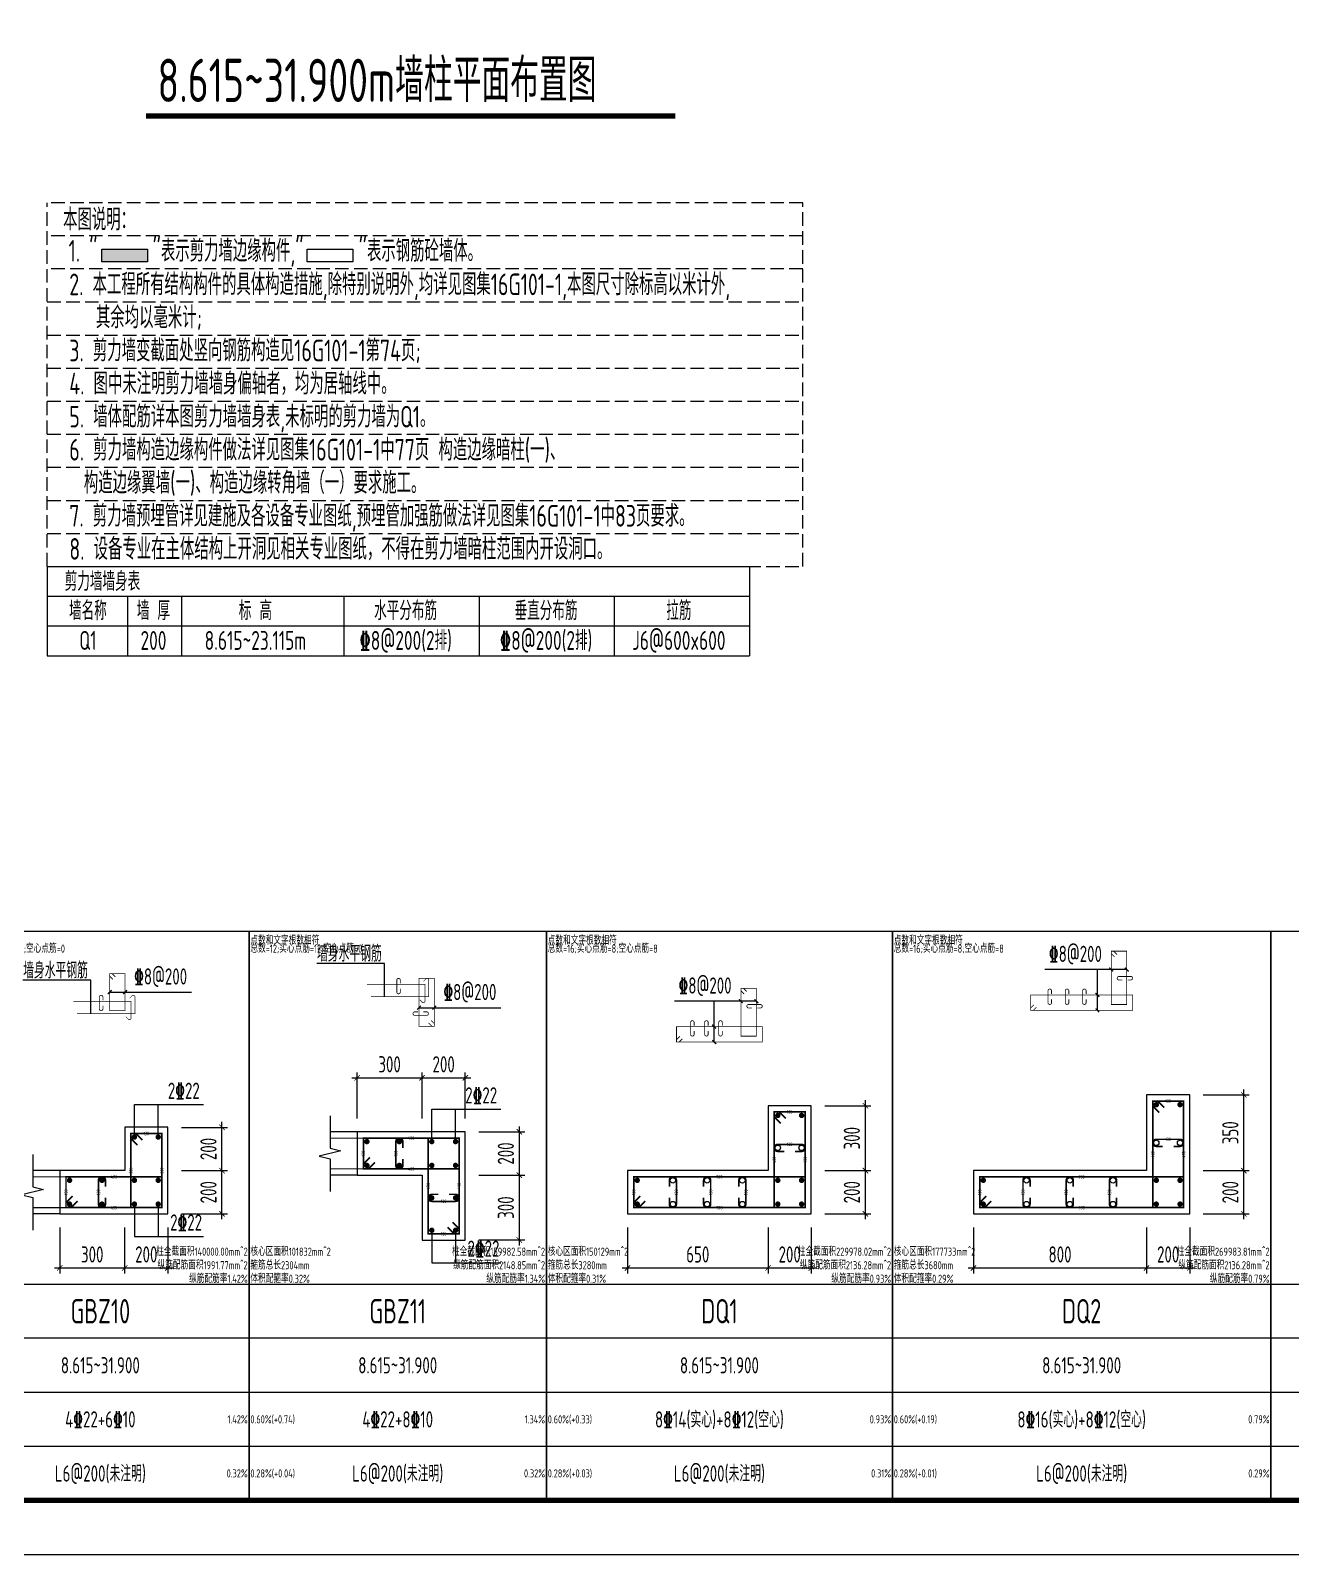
# Model space of a CAD drawing. Extents: x -461650 to 361314, y 245336 to 769729.
# Drawn here: x -106454 to -83112, y 469559 to 497744 of the extents above; entities that cross this region are included whole.
import ezdxf
from ezdxf.enums import TextEntityAlignment as Align

# ---------------------------------------------------------------- set-up
doc = ezdxf.new("R2010")
doc.units = 0
doc.header["$LTSCALE"] = 1000
doc.linetypes.add('DASH', pattern=[0.35, 0.25, -0.1])
doc.layers.get('0').update_dxf_attribs({"linetype": 'CONTINUOUS'})
doc.layers.get('DEFPOINTS').update_dxf_attribs({"linetype": 'CONTINUOUS'})
for name, color, linetype in [('-TK', 7, 'CONTINUOUS'), ('COLU_DE_DIM', 3, 'CONTINUOUS'), ('COLU_DE_TH', 7, 'CONTINUOUS'), ('HATCH', 8, 'CONTINUOUS'), ('LABEL', 1, 'CONTINUOUS'), ('LINK', 6, 'CONTINUOUS'), ('LINK-INDEX', 6, 'CONTINUOUS'), ('link-墙筋', 6, 'CONTINUOUS'), ('PUB_TEXT', 2, 'CONTINUOUS'), ('REIN', 6, 'CONTINUOUS'), ('S-文字', 7, 'CONTINUOUS'), ('S-表格线', 54, 'CONTINUOUS'), ('TAB', 7, 'CONTINUOUS'), ('TAB_TEXT', 7, 'CONTINUOUS'), ('TEXT25', 2, 'CONTINUOUS'), ('THIN', 7, 'CONTINUOUS'), ('z-计算配筋', 7, 'CONTINUOUS')]:
    doc.layers.add(name, color=color, linetype=linetype)
doc.layers.add('箍筋长度', color=3, linetype='CONTINUOUS', plot=False)
doc.layers.add('配箍校核', color=34, linetype='CONTINUOUS', plot=False)
doc.styles.add('BW_Rein', font='Tssdeng.shx', dxfattribs={"width": 0.7, "bigfont": 'hztxt.shx'})
doc.styles.add('TSSD_DIMENSION', font='Tssdeng.shx', dxfattribs={"width": 0.7, "bigfont": 'tssdchn.shx'})
doc.styles.add('TSSD_REIN', font='tssdeng.shx', dxfattribs={"width": 0.7, "height": 300, "bigfont": 'tssdchn.shx'})
doc.dimstyles.new('TSSD_25_100', dxfattribs={"dimtxt": 300, "dimasz": 100, "dimexe": 100, "dimexo": 250, "dimgap": 100, "dimtad": 1, "dimdec": 0, "dimlfac": 0.25, "dimzin": 0, "dimdsep": 46, "dimtxsty": 'TSSD_DIMENSION', "dimblk": 'ARCHTICK', "dimcen": 0, "dimdle": 100, "dimclrt": 7, "dimadec": 0, "dimazin": 0, "dimtfac": 1, "dimtdec": 0, "dimtix": 1, "dimtmove": 2, "dimatfit": 3, "dimldrblk": 'ARCHTICK', "dimfxl": 0, "dimtolj": 1, "dimtzin": 0, "dimarcsym": 0})

# ---------------------------------------------------------------- blocks, each defined once
blk = doc.blocks.new('_ArchTick')
at = {"color": 0, "linetype": 'ByBlock', "const_width": 0.15}
blk.add_lwpolyline([(-0.5, -0.5), (0.5, 0.5)], dxfattribs=at)
blk = doc.blocks.new('*D2845')
at = {"layer": 'COLU_DE_DIM', "color": 0, "lineweight": -2}
for p, q in [((-95412, 475609), (-95412, 474759)), ((-92812, 475609), (-92812, 474759)), ((-95512, 474859), (-92712, 474859))]:
    blk.add_line(p, q, dxfattribs=at)
at = {"layer": 'DEFPOINTS', "color": 0}
for p in [(-95412, 475859), (-92812, 475859), (-92812, 474859)]:
    blk.add_point(p, dxfattribs=at)
at = {"layer": 'COLU_DE_DIM', "color": 0, "lineweight": -2, "xscale": 100, "yscale": 100, "zscale": 100, "rotation": 180}
blk.add_blockref('_ArchTick', (-95412, 474859), dxfattribs=at)
at = {"layer": 'COLU_DE_DIM', "color": 0, "lineweight": -2, "xscale": 100, "yscale": 100, "zscale": 100}
blk.add_blockref('_ArchTick', (-92812, 474859), dxfattribs=at)
at = {"layer": 'COLU_DE_DIM', "color": 7, "insert": (-94112, 475109), "char_height": 300, "attachment_point": 5, "style": 'TSSD_DIMENSION'}
blk.add_mtext('\\A1;650', dxfattribs=at)
blk = doc.blocks.new('*D2846')
at = {"layer": 'COLU_DE_DIM', "color": 0, "lineweight": -2}
for p, q in [((-92812, 475609), (-92812, 474759)), ((-92012, 475609), (-92012, 474759)), ((-92912, 474859), (-91912, 474859))]:
    blk.add_line(p, q, dxfattribs=at)
at = {"layer": 'DEFPOINTS', "color": 0}
for p in [(-92812, 475859), (-92012, 475859), (-92012, 474859)]:
    blk.add_point(p, dxfattribs=at)
at = {"layer": 'COLU_DE_DIM', "color": 0, "lineweight": -2, "xscale": 100, "yscale": 100, "zscale": 100, "rotation": 180}
blk.add_blockref('_ArchTick', (-92812, 474859), dxfattribs=at)
at = {"layer": 'COLU_DE_DIM', "color": 0, "lineweight": -2, "xscale": 100, "yscale": 100, "zscale": 100}
blk.add_blockref('_ArchTick', (-92012, 474859), dxfattribs=at)
at = {"layer": 'COLU_DE_DIM', "color": 7, "insert": (-92412, 475109), "char_height": 300, "attachment_point": 5, "style": 'TSSD_DIMENSION'}
blk.add_mtext('\\A1;200', dxfattribs=at)
blk = doc.blocks.new('*D2847')
at = {"layer": 'COLU_DE_DIM', "color": 0, "lineweight": -2}
for p, q in [((-91762, 476659), (-90912, 476659)), ((-91012, 475759), (-91012, 476759)), ((-91762, 475859), (-90912, 475859))]:
    blk.add_line(p, q, dxfattribs=at)
at = {"layer": 'DEFPOINTS', "color": 0}
for p in [(-92012, 476659), (-91012, 476659), (-92012, 475859)]:
    blk.add_point(p, dxfattribs=at)
at = {"layer": 'COLU_DE_DIM', "color": 0, "lineweight": -2, "xscale": 100, "yscale": 100, "zscale": 100}
for p, rotation in [((-91012, 476659), 90), ((-91012, 475859), 270)]:
    blk.add_blockref('_ArchTick', p, dxfattribs=dict(at, rotation=rotation))
at = {"layer": 'COLU_DE_DIM', "color": 7, "insert": (-91262, 476259), "char_height": 300, "attachment_point": 5, "rotation": 90, "style": 'TSSD_DIMENSION'}
blk.add_mtext('\\A1;200', dxfattribs=at)
blk = doc.blocks.new('*D2848')
at = {"layer": 'COLU_DE_DIM', "color": 0, "lineweight": -2}
for p, q in [((-91762, 477859), (-90912, 477859)), ((-91012, 476559), (-91012, 477959)), ((-91762, 476659), (-90912, 476659))]:
    blk.add_line(p, q, dxfattribs=at)
at = {"layer": 'DEFPOINTS', "color": 0}
for p in [(-92012, 477859), (-91012, 477859), (-92012, 476659)]:
    blk.add_point(p, dxfattribs=at)
at = {"layer": 'COLU_DE_DIM', "color": 0, "lineweight": -2, "xscale": 100, "yscale": 100, "zscale": 100}
for p, rotation in [((-91012, 477859), 90), ((-91012, 476659), 270)]:
    blk.add_blockref('_ArchTick', p, dxfattribs=dict(at, rotation=rotation))
at = {"layer": 'COLU_DE_DIM', "color": 7, "insert": (-91262, 477259), "char_height": 300, "attachment_point": 5, "rotation": 90, "style": 'TSSD_DIMENSION'}
blk.add_mtext('\\A1;300', dxfattribs=at)
blk = doc.blocks.new('*D2849')
at = {"layer": 'COLU_DE_DIM', "color": 0, "lineweight": -2}
for p, q in [((-89012, 475609), (-89012, 474759)), ((-85812, 475609), (-85812, 474759)), ((-89112, 474859), (-85712, 474859))]:
    blk.add_line(p, q, dxfattribs=at)
at = {"layer": 'DEFPOINTS', "color": 0}
for p in [(-89012, 475859), (-85812, 475859), (-85812, 474859)]:
    blk.add_point(p, dxfattribs=at)
at = {"layer": 'COLU_DE_DIM', "color": 0, "lineweight": -2, "xscale": 100, "yscale": 100, "zscale": 100, "rotation": 180}
blk.add_blockref('_ArchTick', (-89012, 474859), dxfattribs=at)
at = {"layer": 'COLU_DE_DIM', "color": 0, "lineweight": -2, "xscale": 100, "yscale": 100, "zscale": 100}
blk.add_blockref('_ArchTick', (-85812, 474859), dxfattribs=at)
at = {"layer": 'COLU_DE_DIM', "color": 7, "insert": (-87412, 475109), "char_height": 300, "attachment_point": 5, "style": 'TSSD_DIMENSION'}
blk.add_mtext('\\A1;800', dxfattribs=at)
blk = doc.blocks.new('*D2850')
at = {"layer": 'COLU_DE_DIM', "color": 0, "lineweight": -2}
for p, q in [((-85812, 475609), (-85812, 474759)), ((-85012, 475609), (-85012, 474759)), ((-85912, 474859), (-84912, 474859))]:
    blk.add_line(p, q, dxfattribs=at)
at = {"layer": 'DEFPOINTS', "color": 0}
for p in [(-85812, 475859), (-85012, 475859), (-85012, 474859)]:
    blk.add_point(p, dxfattribs=at)
at = {"layer": 'COLU_DE_DIM', "color": 0, "lineweight": -2, "xscale": 100, "yscale": 100, "zscale": 100, "rotation": 180}
blk.add_blockref('_ArchTick', (-85812, 474859), dxfattribs=at)
at = {"layer": 'COLU_DE_DIM', "color": 0, "lineweight": -2, "xscale": 100, "yscale": 100, "zscale": 100}
blk.add_blockref('_ArchTick', (-85012, 474859), dxfattribs=at)
at = {"layer": 'COLU_DE_DIM', "color": 7, "insert": (-85412, 475109), "char_height": 300, "attachment_point": 5, "style": 'TSSD_DIMENSION'}
blk.add_mtext('\\A1;200', dxfattribs=at)
blk = doc.blocks.new('*D2851')
at = {"layer": 'COLU_DE_DIM', "color": 0, "lineweight": -2}
for p, q in [((-84762, 476659), (-83912, 476659)), ((-84012, 475759), (-84012, 476759)), ((-84762, 475859), (-83912, 475859))]:
    blk.add_line(p, q, dxfattribs=at)
at = {"layer": 'DEFPOINTS', "color": 0}
for p in [(-85012, 476659), (-84012, 476659), (-85012, 475859)]:
    blk.add_point(p, dxfattribs=at)
at = {"layer": 'COLU_DE_DIM', "color": 0, "lineweight": -2, "xscale": 100, "yscale": 100, "zscale": 100}
for p, rotation in [((-84012, 476659), 90), ((-84012, 475859), 270)]:
    blk.add_blockref('_ArchTick', p, dxfattribs=dict(at, rotation=rotation))
at = {"layer": 'COLU_DE_DIM', "color": 7, "insert": (-84262, 476259), "char_height": 300, "attachment_point": 5, "rotation": 90, "style": 'TSSD_DIMENSION'}
blk.add_mtext('\\A1;200', dxfattribs=at)
blk = doc.blocks.new('*D2852')
at = {"layer": 'COLU_DE_DIM', "color": 0, "lineweight": -2}
for p, q in [((-84762, 478059), (-83912, 478059)), ((-84012, 476559), (-84012, 478159)), ((-84762, 476659), (-83912, 476659))]:
    blk.add_line(p, q, dxfattribs=at)
at = {"layer": 'DEFPOINTS', "color": 0}
for p in [(-85012, 478059), (-84012, 478059), (-85012, 476659)]:
    blk.add_point(p, dxfattribs=at)
at = {"layer": 'COLU_DE_DIM', "color": 0, "lineweight": -2, "xscale": 100, "yscale": 100, "zscale": 100}
for p, rotation in [((-84012, 478059), 90), ((-84012, 476659), 270)]:
    blk.add_blockref('_ArchTick', p, dxfattribs=dict(at, rotation=rotation))
at = {"layer": 'COLU_DE_DIM', "color": 7, "insert": (-84262, 477359), "char_height": 300, "attachment_point": 5, "rotation": 90, "style": 'TSSD_DIMENSION'}
blk.add_mtext('\\A1;350', dxfattribs=at)
blk = doc.blocks.new('*D2853')
at = {"layer": 'COLU_DE_DIM', "color": 0, "lineweight": -2}
for p, q in [((-100512, 478375), (-99112, 478375)), ((-100412, 477625), (-100412, 478475)), ((-99212, 477625), (-99212, 478475))]:
    blk.add_line(p, q, dxfattribs=at)
at = {"layer": 'DEFPOINTS', "color": 0}
for p in [(-99212, 478375), (-100412, 477375), (-99212, 477375)]:
    blk.add_point(p, dxfattribs=at)
at = {"layer": 'COLU_DE_DIM', "color": 0, "lineweight": -2, "xscale": 100, "yscale": 100, "zscale": 100, "rotation": 180}
blk.add_blockref('_ArchTick', (-100412, 478375), dxfattribs=at)
at = {"layer": 'COLU_DE_DIM', "color": 0, "lineweight": -2, "xscale": 100, "yscale": 100, "zscale": 100}
blk.add_blockref('_ArchTick', (-99212, 478375), dxfattribs=at)
at = {"layer": 'COLU_DE_DIM', "color": 7, "insert": (-99812, 478625), "char_height": 300, "attachment_point": 5, "style": 'TSSD_DIMENSION'}
blk.add_mtext('\\A1;300', dxfattribs=at)
blk = doc.blocks.new('*D2854')
at = {"layer": 'COLU_DE_DIM', "color": 0, "lineweight": -2}
for p, q in [((-99312, 478375), (-98312, 478375)), ((-99212, 477625), (-99212, 478475)), ((-98412, 477625), (-98412, 478475))]:
    blk.add_line(p, q, dxfattribs=at)
at = {"layer": 'DEFPOINTS', "color": 0}
for p in [(-98412, 478375), (-99212, 477375), (-98412, 477375)]:
    blk.add_point(p, dxfattribs=at)
at = {"layer": 'COLU_DE_DIM', "color": 0, "lineweight": -2, "xscale": 100, "yscale": 100, "zscale": 100, "rotation": 180}
blk.add_blockref('_ArchTick', (-99212, 478375), dxfattribs=at)
at = {"layer": 'COLU_DE_DIM', "color": 0, "lineweight": -2, "xscale": 100, "yscale": 100, "zscale": 100}
blk.add_blockref('_ArchTick', (-98412, 478375), dxfattribs=at)
at = {"layer": 'COLU_DE_DIM', "color": 7, "insert": (-98812, 478625), "char_height": 300, "attachment_point": 5, "style": 'TSSD_DIMENSION'}
blk.add_mtext('\\A1;200', dxfattribs=at)
blk = doc.blocks.new('*D2855')
at = {"layer": 'COLU_DE_DIM', "color": 0, "lineweight": -2}
for p, q in [((-97412, 475276), (-97412, 476675)), ((-98162, 476575), (-97312, 476575)), ((-98162, 475376), (-97312, 475376))]:
    blk.add_line(p, q, dxfattribs=at)
at = {"layer": 'DEFPOINTS', "color": 0}
for p in [(-98412, 476575), (-97412, 476575), (-98412, 475376)]:
    blk.add_point(p, dxfattribs=at)
at = {"layer": 'COLU_DE_DIM', "color": 0, "lineweight": -2, "xscale": 100, "yscale": 100, "zscale": 100}
for p, rotation in [((-97412, 476575), 90), ((-97412, 475376), 270)]:
    blk.add_blockref('_ArchTick', p, dxfattribs=dict(at, rotation=rotation))
at = {"layer": 'COLU_DE_DIM', "color": 7, "insert": (-97662, 475975), "char_height": 300, "attachment_point": 5, "rotation": 90, "style": 'TSSD_DIMENSION'}
blk.add_mtext('\\A1;300', dxfattribs=at)
blk = doc.blocks.new('*D2856')
at = {"layer": 'COLU_DE_DIM', "color": 0, "lineweight": -2}
for p, q in [((-97412, 476475), (-97412, 477475)), ((-98162, 477375), (-97312, 477375)), ((-98162, 476575), (-97312, 476575))]:
    blk.add_line(p, q, dxfattribs=at)
at = {"layer": 'DEFPOINTS', "color": 0}
for p in [(-98412, 477375), (-97412, 477375), (-98412, 476575)]:
    blk.add_point(p, dxfattribs=at)
at = {"layer": 'COLU_DE_DIM', "color": 0, "lineweight": -2, "xscale": 100, "yscale": 100, "zscale": 100}
for p, rotation in [((-97412, 477375), 90), ((-97412, 476575), 270)]:
    blk.add_blockref('_ArchTick', p, dxfattribs=dict(at, rotation=rotation))
at = {"layer": 'COLU_DE_DIM', "color": 7, "insert": (-97662, 476975), "char_height": 300, "attachment_point": 5, "rotation": 90, "style": 'TSSD_DIMENSION'}
blk.add_mtext('\\A1;200', dxfattribs=at)
blk = doc.blocks.new('*D2788')
at = {"layer": 'COLU_DE_DIM', "color": 0, "lineweight": -2}
for p, q in [((-105912, 475609), (-105912, 474759)), ((-104712, 475609), (-104712, 474759)), ((-106012, 474859), (-104612, 474859))]:
    blk.add_line(p, q, dxfattribs=at)
at = {"layer": 'DEFPOINTS', "color": 0}
for p in [(-105912, 475859), (-104712, 475859), (-104712, 474859)]:
    blk.add_point(p, dxfattribs=at)
at = {"layer": 'COLU_DE_DIM', "color": 0, "lineweight": -2, "xscale": 100, "yscale": 100, "zscale": 100, "rotation": 180}
blk.add_blockref('_ArchTick', (-105912, 474859), dxfattribs=at)
at = {"layer": 'COLU_DE_DIM', "color": 0, "lineweight": -2, "xscale": 100, "yscale": 100, "zscale": 100}
blk.add_blockref('_ArchTick', (-104712, 474859), dxfattribs=at)
at = {"layer": 'COLU_DE_DIM', "color": 7, "insert": (-105312, 475109), "char_height": 300, "attachment_point": 5, "style": 'TSSD_DIMENSION'}
blk.add_mtext('\\A1;300', dxfattribs=at)
blk = doc.blocks.new('*D2789')
at = {"layer": 'COLU_DE_DIM', "color": 0, "lineweight": -2}
for p, q in [((-104712, 475609), (-104712, 474759)), ((-103912, 475609), (-103912, 474759)), ((-104812, 474859), (-103812, 474859))]:
    blk.add_line(p, q, dxfattribs=at)
at = {"layer": 'DEFPOINTS', "color": 0}
for p in [(-104712, 475859), (-103912, 475859), (-103912, 474859)]:
    blk.add_point(p, dxfattribs=at)
at = {"layer": 'COLU_DE_DIM', "color": 0, "lineweight": -2, "xscale": 100, "yscale": 100, "zscale": 100, "rotation": 180}
blk.add_blockref('_ArchTick', (-104712, 474859), dxfattribs=at)
at = {"layer": 'COLU_DE_DIM', "color": 0, "lineweight": -2, "xscale": 100, "yscale": 100, "zscale": 100}
blk.add_blockref('_ArchTick', (-103912, 474859), dxfattribs=at)
at = {"layer": 'COLU_DE_DIM', "color": 7, "insert": (-104312, 475109), "char_height": 300, "attachment_point": 5, "style": 'TSSD_DIMENSION'}
blk.add_mtext('\\A1;200', dxfattribs=at)
blk = doc.blocks.new('*D2790')
at = {"layer": 'COLU_DE_DIM', "color": 0, "lineweight": -2}
for p, q in [((-103662, 476659), (-102812, 476659)), ((-102912, 475759), (-102912, 476759)), ((-103662, 475859), (-102812, 475859))]:
    blk.add_line(p, q, dxfattribs=at)
at = {"layer": 'DEFPOINTS', "color": 0}
for p in [(-103912, 476659), (-102912, 476659), (-103912, 475859)]:
    blk.add_point(p, dxfattribs=at)
at = {"layer": 'COLU_DE_DIM', "color": 0, "lineweight": -2, "xscale": 100, "yscale": 100, "zscale": 100}
for p, rotation in [((-102912, 476659), 90), ((-102912, 475859), 270)]:
    blk.add_blockref('_ArchTick', p, dxfattribs=dict(at, rotation=rotation))
at = {"layer": 'COLU_DE_DIM', "color": 7, "insert": (-103162, 476259), "char_height": 300, "attachment_point": 5, "rotation": 90, "style": 'TSSD_DIMENSION'}
blk.add_mtext('\\A1;200', dxfattribs=at)
blk = doc.blocks.new('*D2791')
at = {"layer": 'COLU_DE_DIM', "color": 0, "lineweight": -2}
for p, q in [((-103662, 477459), (-102812, 477459)), ((-102912, 476559), (-102912, 477559)), ((-103662, 476659), (-102812, 476659))]:
    blk.add_line(p, q, dxfattribs=at)
at = {"layer": 'DEFPOINTS', "color": 0}
for p in [(-103912, 477459), (-102912, 477459), (-103912, 476659)]:
    blk.add_point(p, dxfattribs=at)
at = {"layer": 'COLU_DE_DIM', "color": 0, "lineweight": -2, "xscale": 100, "yscale": 100, "zscale": 100}
for p, rotation in [((-102912, 477459), 90), ((-102912, 476659), 270)]:
    blk.add_blockref('_ArchTick', p, dxfattribs=dict(at, rotation=rotation))
at = {"layer": 'COLU_DE_DIM', "color": 7, "insert": (-103162, 477059), "char_height": 300, "attachment_point": 5, "rotation": 90, "style": 'TSSD_DIMENSION'}
blk.add_mtext('\\A1;200', dxfattribs=at)
blk = doc.blocks.new('*U2215')
at = {"layer": 'HATCH'}
for points in [[(5140097, 756132), (5140097, 756363), (5140942, 756132)], [(5140097, 756363), (5140942, 756132), (5140942, 756363)]]:
    blk.add_solid(points, dxfattribs=at)
blk = doc.blocks.new('A1')
blk.add_lwpolyline([(0, 59400), (0, 0), (84100, 0), (84100, 59400)], close=True)
at = {"const_width": 100}
blk.add_lwpolyline([(2500, 58400), (2500, 1000), (83100, 1000), (83100, 58400)], close=True, dxfattribs=at)

msp = doc.modelspace()

# ---------------------------------------------------------------- linework, layer by layer
at = {"layer": 'COLU_DE_TH'}
for points in [[(-85011.79, 475859.47), (-85011.79, 478059.15), (-85811.79, 478059.15), (-85811.79, 476659.47), (-89011.79, 476659.47), (-89011.79, 475859.47), (-85011.79, 475859.47)], [(-92011.79, 475859.47), (-92011.79, 477859.13), (-92811.79, 477859.13), (-92811.79, 476659.47), (-95411.69, 476659.47), (-95411.69, 475859.47), (-92011.79, 475859.47)], [(-105911.69, 476659.47), (-105911.69, 475859.47), (-103911.69, 475859.47), (-103911.69, 477459.47), (-104711.69, 477459.47), (-104711.69, 476659.47), (-105911.69, 476659.47)], [(-100411.69, 477375.16), (-100411.69, 476575.16), (-99211.69, 476575.16), (-99211.69, 475375.51), (-98411.69, 475375.51), (-98411.69, 477375.16), (-100411.69, 477375.16)]]:
    msp.add_lwpolyline(points, close=True, dxfattribs=at)
at = {"layer": 'LABEL'}
for p, q in [((-86179.29, 480377.19), (-87691.79, 480377.19)), ((-104989.19, 479959.47), (-103476.69, 479959.47)), ((-93029.25, 479792.03), (-94541.75, 479792.03)), ((-99269.19, 479671.99), (-97756.69, 479671.99)), ((-104531.69, 477879.47), (-103251.69, 477879.47)), ((-104531.69, 477279.47), (-104531.69, 477879.47)), ((-104091.69, 477279.47), (-104091.69, 477879.47)), ((-99031.69, 477795.16), (-97751.69, 477795.16)), ((-99031.69, 477195.16), (-99031.69, 477795.16)), ((-98591.69, 477195.16), (-98591.69, 477795.16)), ((-104531.69, 476039.47), (-104531.69, 475439.47)), ((-104091.69, 476039.47), (-104091.69, 475439.47)), ((-99031.69, 475555.51), (-99031.69, 474955.51)), ((-98591.69, 475555.51), (-98591.69, 474955.51)), ((-104531.69, 475439.47), (-103251.69, 475439.47)), ((-99031.69, 474955.51), (-97751.69, 474955.51))]:
    msp.add_line(p, q, dxfattribs=at)
for points in [[(-86720.29, 479621.75), (-86720.29, 480377.19)], [(-93808.72, 479036.59), (-93808.72, 479792.03)]]:
    msp.add_lwpolyline(points, dxfattribs=at)
at = {"layer": 'LABEL', "const_width": 25}
for points in [[(-86428.92, 480341.84), (-86499.67, 480412.55)], [(-86143.92, 480341.84), (-86214.67, 480412.55)], [(-105024.55, 479924.12), (-104953.8, 479994.83)], [(-104739.55, 479924.12), (-104668.8, 479994.83)], [(-99304.58, 479636.63), (-99233.83, 479707.34)], [(-99019.58, 479636.63), (-98948.83, 479707.34)], [(-93278.89, 479756.67), (-93349.64, 479827.38)], [(-92993.89, 479756.67), (-93064.64, 479827.38)], [(-86684.91, 479871.4), (-86755.66, 479942.11)], [(-86684.91, 479586.4), (-86755.66, 479657.11)], [(-93773.35, 479286.23), (-93844.1, 479356.94)], [(-93773.35, 479001.23), (-93844.1, 479071.94)]]:
    msp.add_lwpolyline(points, dxfattribs=at)
at = {"layer": 'LINK', "const_width": 30}
for points in [[(-92576.79, 477532.21), (-92696.79, 477652.21), (-92696.79, 477744.13), (-92126.79, 477744.13), (-92126.79, 475974.47), (-92696.79, 475974.47), (-92696.79, 477744.13), (-92604.87, 477744.13), (-92484.87, 477624.13)], [(-85576.79, 477732.22), (-85696.79, 477852.22), (-85696.79, 477944.15), (-85126.79, 477944.15), (-85126.79, 475974.47), (-85696.79, 475974.47), (-85696.79, 477944.15), (-85604.86, 477944.15), (-85484.86, 477824.15)], [(-104476.69, 477132.55), (-104596.69, 477252.55), (-104596.69, 477344.47), (-104026.69, 477344.47), (-104026.69, 475974.47), (-104596.69, 475974.47), (-104596.69, 477344.47), (-104504.76, 477344.47), (-104384.76, 477224.47)], [(-100084.76, 476810.16), (-100204.76, 476690.16), (-100296.69, 476690.16), (-100296.69, 477260.16), (-98526.69, 477260.16), (-98526.69, 476690.16), (-100296.69, 476690.16), (-100296.69, 476782.09), (-100176.69, 476902.09)], [(-98646.69, 475702.43), (-98526.69, 475582.43), (-98526.69, 475490.51), (-99096.69, 475490.51), (-99096.69, 477260.16), (-98526.69, 477260.16), (-98526.69, 475490.51), (-98618.62, 475490.51), (-98738.61, 475610.51)], [(-105584.76, 476094.47), (-105704.76, 475974.47), (-105796.69, 475974.47), (-105796.69, 476544.47), (-104026.69, 476544.47), (-104026.69, 475974.47), (-105796.69, 475974.47), (-105796.69, 476066.4), (-105676.69, 476186.4)], [(-95084.76, 476094.47), (-95204.76, 475974.47), (-95296.69, 475974.47), (-95296.69, 476544.47), (-92126.79, 476544.47), (-92126.79, 475974.47), (-95296.69, 475974.47), (-95296.69, 476066.4), (-95176.69, 476186.4)], [(-88684.86, 476094.47), (-88804.86, 475974.47), (-88896.79, 475974.47), (-88896.79, 476544.47), (-85126.79, 476544.47), (-85126.79, 475974.47), (-88896.79, 475974.47), (-88896.79, 476066.4), (-88776.79, 476186.4)]]:
    msp.add_lwpolyline(points, dxfattribs=at)
for points in [[(-99566.69, 477075.16), (-99566.69, 477195.16, 1), (-99696.69, 477195.16), (-99696.69, 476755.16, 1), (-99566.69, 476755.16), (-99566.69, 476875.16)], [(-92311.79, 477014.3), (-92191.79, 477014.3, 1), (-92191.79, 477144.3), (-92631.79, 477144.3, 1), (-92631.79, 477014.3), (-92511.79, 477014.3)], [(-85311.79, 477107.53), (-85191.79, 477107.53, 1), (-85191.79, 477237.53), (-85631.79, 477237.53, 1), (-85631.79, 477107.53), (-85511.79, 477107.53)], [(-105066.69, 476359.47), (-105066.69, 476479.47, 1), (-105196.69, 476479.47), (-105196.69, 476039.47, 1), (-105066.69, 476039.47), (-105066.69, 476159.47)], [(-94637.4, 476159.47), (-94637.4, 476039.47, 1), (-94507.4, 476039.47), (-94507.4, 476479.47, 1), (-94637.4, 476479.47), (-94637.4, 476359.47)], [(-94003.97, 476159.47), (-94003.97, 476039.47, 1), (-93873.97, 476039.47), (-93873.97, 476479.47, 1), (-94003.97, 476479.47), (-94003.97, 476359.47)], [(-93352.71, 476159.47), (-93352.71, 476039.47, 1), (-93222.71, 476039.47), (-93222.71, 476479.47, 1), (-93352.71, 476479.47), (-93352.71, 476359.47)], [(-87966.79, 476359.47), (-87966.79, 476479.47, 1), (-88096.79, 476479.47), (-88096.79, 476039.47, 1), (-87966.79, 476039.47), (-87966.79, 476159.47)], [(-87166.79, 476359.47), (-87166.79, 476479.47, 1), (-87296.79, 476479.47), (-87296.79, 476039.47, 1), (-87166.79, 476039.47), (-87166.79, 476159.47)], [(-86366.79, 476359.47), (-86366.79, 476479.47, 1), (-86496.79, 476479.47), (-86496.79, 476039.47, 1), (-86366.79, 476039.47), (-86366.79, 476159.47)], [(-98911.69, 476220.34), (-99031.69, 476220.34, 1), (-99031.69, 476090.34), (-98591.69, 476090.34, 1), (-98591.69, 476220.34), (-98711.69, 476220.34)]]:
    msp.add_lwpolyline(points, format="xyb", dxfattribs=at)
at = {"layer": 'LINK-INDEX', "const_width": 15}
for points in [[(-86404.29, 480610.63), (-86464.29, 480670.63), (-86464.29, 480716.59), (-86179.29, 480716.59), (-86179.29, 479731.75), (-86464.29, 479731.75), (-86464.29, 480716.59), (-86418.33, 480716.59), (-86358.33, 480656.59)], [(-104929.19, 480196.01), (-104989.19, 480256.01), (-104989.19, 480301.97), (-104704.19, 480301.97), (-104704.19, 479616.97), (-104989.19, 479616.97), (-104989.19, 480301.97), (-104943.23, 480301.97), (-104883.23, 480241.97)], [(-99044.19, 479434.58), (-98984.19, 479374.58), (-98984.19, 479328.61), (-99269.19, 479328.61), (-99269.19, 480213.44), (-98984.19, 480213.44), (-98984.19, 479328.61), (-99030.15, 479328.61), (-99090.15, 479388.61)], [(-93254.26, 479925.46), (-93314.26, 479985.46), (-93314.26, 480031.42), (-93029.26, 480031.42), (-93029.26, 479146.59), (-93314.26, 479146.59), (-93314.26, 480031.42), (-93268.3, 480031.42), (-93208.3, 479971.42)], [(-87848.33, 479681.75), (-87908.33, 479621.75), (-87954.29, 479621.75), (-87954.29, 479906.75), (-86069.29, 479906.75), (-86069.29, 479621.75), (-87954.29, 479621.75), (-87954.29, 479667.72), (-87894.29, 479727.72)], [(-94398.25, 479096.59), (-94458.25, 479036.59), (-94504.21, 479036.59), (-94504.21, 479321.59), (-92919.26, 479321.59), (-92919.26, 479036.59), (-94504.21, 479036.59), (-94504.21, 479082.55), (-94444.21, 479142.55)]]:
    msp.add_lwpolyline(points, dxfattribs=at)
for points in [[(-86161.79, 480185.03), (-86101.79, 480185.03, 1), (-86101.79, 480250.03), (-86321.79, 480250.03, 1), (-86321.79, 480185.03), (-86261.79, 480185.03)], [(-99614.19, 480120.94), (-99614.19, 480180.94, 1), (-99679.19, 480180.94), (-99679.19, 479960.94, 1), (-99614.19, 479960.94), (-99614.19, 480020.94)], [(-87569.29, 479924.25), (-87569.29, 479984.25, 1), (-87634.29, 479984.25), (-87634.29, 479764.25, 1), (-87569.29, 479764.25), (-87569.29, 479824.25)], [(-87249.29, 479924.25), (-87249.29, 479984.25, 1), (-87314.29, 479984.25), (-87314.29, 479764.25, 1), (-87249.29, 479764.25), (-87249.29, 479824.25)], [(-86929.29, 479924.25), (-86929.29, 479984.25, 1), (-86994.29, 479984.25), (-86994.29, 479764.25, 1), (-86929.29, 479764.25), (-86929.29, 479824.25)], [(-105114.19, 479809.47), (-105114.19, 479869.47, 1), (-105179.19, 479869.47), (-105179.19, 479649.47, 1), (-105114.19, 479649.47), (-105114.19, 479709.47)], [(-93011.76, 479666.5), (-92951.76, 479666.5, 1), (-92951.76, 479731.5), (-93171.76, 479731.5, 1), (-93171.76, 479666.5), (-93111.76, 479666.5)], [(-99286.69, 479594.49), (-99346.69, 479594.49, 1), (-99346.69, 479529.49), (-99126.69, 479529.49, 1), (-99126.69, 479594.49), (-99186.69, 479594.49)], [(-94179.22, 479339.09), (-94179.22, 479399.09, 1), (-94244.22, 479399.09), (-94244.22, 479179.09, 1), (-94179.22, 479179.09), (-94179.22, 479239.09)], [(-93919.23, 479339.09), (-93919.23, 479399.09, 1), (-93984.23, 479399.09), (-93984.23, 479179.09, 1), (-93919.23, 479179.09), (-93919.23, 479239.09)], [(-93659.24, 479339.09), (-93659.24, 479399.09, 1), (-93724.24, 479399.09), (-93724.24, 479179.09, 1), (-93659.24, 479179.09), (-93659.24, 479239.09)]]:
    msp.add_lwpolyline(points, format="xyb", dxfattribs=at)
at = {"layer": 'LINK-INDEX', "color": 1, "const_width": 20}
for points in [[(-100196.69, 477260.16), (-100911.69, 477260.16)], [(-100196.69, 476690.16), (-100911.69, 476690.16)], [(-105696.69, 476544.47), (-106411.69, 476544.47)], [(-105696.69, 475974.47), (-106411.69, 475974.47)]]:
    msp.add_lwpolyline(points, dxfattribs=at)
at = {"layer": 'link-墙筋', "color": 152, "const_width": 12.5}
for points in [[(-100229.19, 480103.44), (-99159.19, 480103.44), (-99159.19, 479787.77, -0.41421356), (-99183.19, 479763.77), (-99191.67, 479763.77, -0.19891237), (-99208.64, 479770.8), (-99254.61, 479816.76)], [(-100158.32, 479873.61), (-99088.32, 479873.61), (-99088.32, 480189.28, 0.41421356), (-99112.32, 480213.28), (-99120.8, 480213.28, 0.19891237), (-99137.77, 480206.25), (-99183.74, 480160.29)], [(-105664.19, 479791.97), (-104594.19, 479791.97), (-104594.19, 479476.3, -0.41421356), (-104618.19, 479452.3), (-104626.67, 479452.3, -0.19891237), (-104643.64, 479459.33), (-104689.61, 479505.29)], [(-105593.32, 479562.14), (-104523.32, 479562.14), (-104523.32, 479877.81, 0.41421356), (-104547.32, 479901.81), (-104555.8, 479901.81, 0.19891237), (-104572.78, 479894.78), (-104618.74, 479848.82)]]:
    msp.add_lwpolyline(points, format="xyb", dxfattribs=at)
at = {"layer": 'PUB_TEXT', "color": 7, "const_width": 100}
msp.add_lwpolyline([(-104315.55, 496161.1), (-94528.42, 496161.1)], dxfattribs=at)
at = {"layer": 'REIN', "const_width": 50}
for points in [[(-92656.79, 477679.13, 1), (-92606.79, 477679.13, 1), (-92656.79, 477679.13)], [(-92216.79, 477679.13, 1), (-92166.79, 477679.13, 1), (-92216.79, 477679.13)], [(-85656.79, 477879.15, 1), (-85606.79, 477879.15, 1), (-85656.79, 477879.15)], [(-85216.79, 477879.15, 1), (-85166.79, 477879.15, 1), (-85216.79, 477879.15)], [(-104556.69, 477279.47, 1), (-104506.69, 477279.47, 1), (-104556.69, 477279.47)], [(-104116.69, 477279.47, 1), (-104066.69, 477279.47, 1), (-104116.69, 477279.47)], [(-100256.69, 477195.16, 1), (-100206.69, 477195.16, 1), (-100256.69, 477195.16)], [(-99656.69, 477195.16, 1), (-99606.69, 477195.16, 1), (-99656.69, 477195.16)], [(-99056.69, 477195.16, 1), (-99006.69, 477195.16, 1), (-99056.69, 477195.16)], [(-98616.69, 477195.16, 1), (-98566.69, 477195.16, 1), (-98616.69, 477195.16)], [(-100256.69, 476755.16, 1), (-100206.69, 476755.16, 1), (-100256.69, 476755.16)], [(-99656.69, 476755.16, 1), (-99606.69, 476755.16, 1), (-99656.69, 476755.16)], [(-99056.69, 476755.16, 1), (-99006.69, 476755.16, 1), (-99056.69, 476755.16)], [(-98616.69, 476755.16, 1), (-98566.69, 476755.16, 1), (-98616.69, 476755.16)], [(-105756.69, 476479.47, 1), (-105706.69, 476479.47, 1), (-105756.69, 476479.47)], [(-105156.69, 476479.47, 1), (-105106.69, 476479.47, 1), (-105156.69, 476479.47)], [(-104556.69, 476479.47, 1), (-104506.69, 476479.47, 1), (-104556.69, 476479.47)], [(-104116.69, 476479.47, 1), (-104066.69, 476479.47, 1), (-104116.69, 476479.47)], [(-95256.69, 476479.47, 1), (-95206.69, 476479.47, 1), (-95256.69, 476479.47)], [(-92656.79, 476479.47, 1), (-92606.79, 476479.47, 1), (-92656.79, 476479.47)], [(-92216.79, 476479.47, 1), (-92166.79, 476479.47, 1), (-92216.79, 476479.47)], [(-88856.79, 476479.47, 1), (-88806.79, 476479.47, 1), (-88856.79, 476479.47)], [(-85656.79, 476479.47, 1), (-85606.79, 476479.47, 1), (-85656.79, 476479.47)], [(-85216.79, 476479.47, 1), (-85166.79, 476479.47, 1), (-85216.79, 476479.47)], [(-105756.69, 476039.47, 1), (-105706.69, 476039.47, 1), (-105756.69, 476039.47)], [(-105156.69, 476039.47, 1), (-105106.69, 476039.47, 1), (-105156.69, 476039.47)], [(-104556.69, 476039.47, 1), (-104506.69, 476039.47, 1), (-104556.69, 476039.47)], [(-104116.69, 476039.47, 1), (-104066.69, 476039.47, 1), (-104116.69, 476039.47)], [(-99056.69, 476155.34, 1), (-99006.69, 476155.34, 1), (-99056.69, 476155.34)], [(-98616.69, 476155.34, 1), (-98566.69, 476155.34, 1), (-98616.69, 476155.34)], [(-95256.69, 476039.47, 1), (-95206.69, 476039.47, 1), (-95256.69, 476039.47)], [(-92656.79, 476039.47, 1), (-92606.79, 476039.47, 1), (-92656.79, 476039.47)], [(-92216.79, 476039.47, 1), (-92166.79, 476039.47, 1), (-92216.79, 476039.47)], [(-88856.79, 476039.47, 1), (-88806.79, 476039.47, 1), (-88856.79, 476039.47)], [(-85656.79, 476039.47, 1), (-85606.79, 476039.47, 1), (-85656.79, 476039.47)], [(-85216.79, 476039.47, 1), (-85166.79, 476039.47, 1), (-85216.79, 476039.47)], [(-99056.69, 475555.51, 1), (-99006.69, 475555.51, 1), (-99056.69, 475555.51)], [(-98616.69, 475555.51, 1), (-98566.69, 475555.51, 1), (-98616.69, 475555.51)]]:
    msp.add_lwpolyline(points, format="xyb", close=True, dxfattribs=at)
at = {"layer": 'REIN'}
for centre in [(-85631.79, 477172.53), (-85191.79, 477172.53), (-92631.79, 477079.3), (-92191.79, 477079.3), (-94572.4, 476479.47), (-93938.97, 476479.47), (-93287.71, 476479.47), (-88031.79, 476479.47), (-87231.79, 476479.47), (-86431.79, 476479.47), (-94572.4, 476039.47), (-93938.97, 476039.47), (-93287.71, 476039.47), (-88031.79, 476039.47), (-87231.79, 476039.47), (-86431.79, 476039.47)]:
    msp.add_circle(centre, 50, dxfattribs=at)
at = {"layer": 'S-文字'}
for points in [[(-105134.62, 493696.71), (-104289.82, 493696.71), (-104289.82, 493465.98), (-105134.62, 493465.98)], [(-101338.15, 493696.71), (-100493.35, 493696.71), (-100493.35, 493465.98), (-101338.15, 493465.98)]]:
    msp.add_lwpolyline(points, close=True, dxfattribs=at)
at = {"layer": 'S-表格线', "linetype": 'DASH'}
for p, q in [((-106144.09, 487830.87), (-106144.09, 494557.64)), ((-92168.98, 494557.64), (-106144.09, 494557.64)), ((-92168.98, 487830.87), (-92168.98, 494557.64)), ((-92168.98, 493946.11), (-106144.09, 493946.11)), ((-92168.98, 493334.59), (-106144.09, 493334.59)), ((-106144.09, 492723.06), (-92168.98, 492723.06)), ((-106144.09, 492111.54), (-92168.98, 492111.54)), ((-106144.09, 491500.02), (-92168.98, 491500.02)), ((-106144.09, 490888.49), (-92168.98, 490888.49)), ((-106144.09, 490276.97), (-92168.98, 490276.97)), ((-106144.09, 489665.44), (-92168.98, 489665.44)), ((-106144.09, 489053.92), (-92168.98, 489053.92)), ((-106144.09, 488442.39), (-92168.98, 488442.39)), ((-106144.09, 487830.87), (-92168.98, 487830.87))]:
    msp.add_line(p, q, dxfattribs=at)
at = {"layer": 'S-表格线'}
for p, q in [((-106144.09, 487830.87), (-106144.09, 486180.87)), ((-106144.09, 487830.87), (-93158.34, 487830.87)), ((-93158.34, 487830.87), (-93158.34, 486180.87)), ((-106144.09, 487280.87), (-93158.34, 487280.87)), ((-104658.34, 487280.87), (-104658.34, 486180.87)), ((-103658.34, 487280.87), (-103658.34, 486180.87)), ((-100658.34, 487280.87), (-100658.34, 486180.87)), ((-98158.34, 487280.87), (-98158.34, 486180.87)), ((-95658.34, 487280.87), (-95658.34, 486180.87)), ((-106144.09, 486730.87), (-93158.34, 486730.87)), ((-106144.09, 486180.87), (-93158.34, 486180.87))]:
    msp.add_line(p, q, dxfattribs=at)
at = {"layer": 'TAB'}
for points in [[(-107911.69, 481089.02), (-102411.69, 481089.02), (-102411.69, 470559.47), (-107911.69, 470559.47), (-107911.69, 481089.02), (-107911.69, 474559.47), (-102411.69, 474559.47), (-102411.69, 473559.47), (-107911.69, 473559.47), (-107911.69, 472559.47), (-102411.69, 472559.47), (-102411.69, 471559.47), (-107911.69, 471559.47)], [(-102411.69, 481089.02), (-96911.69, 481089.02), (-96911.69, 470559.47), (-102411.69, 470559.47), (-102411.69, 481089.02), (-102411.69, 474559.47), (-96911.69, 474559.47), (-96911.69, 473559.47), (-102411.69, 473559.47), (-102411.69, 472559.47), (-96911.69, 472559.47), (-96911.69, 471559.47), (-102411.69, 471559.47)], [(-96911.69, 481089.02), (-90511.79, 481089.02), (-90511.79, 470559.47), (-96911.69, 470559.47), (-96911.69, 481089.02), (-96911.69, 474559.47), (-90511.79, 474559.47), (-90511.79, 473559.47), (-96911.69, 473559.47), (-96911.69, 472559.47), (-90511.79, 472559.47), (-90511.79, 471559.47), (-96911.69, 471559.47)], [(-90511.79, 481089.02), (-83511.79, 481089.02), (-83511.79, 470559.47), (-90511.79, 470559.47), (-90511.79, 481089.02), (-90511.79, 474559.47), (-83511.79, 474559.47), (-83511.79, 473559.47), (-90511.79, 473559.47), (-90511.79, 472559.47), (-83511.79, 472559.47), (-83511.79, 471559.47), (-90511.79, 471559.47)], [(-83511.79, 481089.02), (-77111.92, 481089.02), (-77111.92, 470559.47), (-83511.79, 470559.47), (-83511.79, 481089.02), (-83511.79, 474559.47), (-77111.92, 474559.47), (-77111.92, 473559.47), (-83511.79, 473559.47), (-83511.79, 472559.47), (-77111.92, 472559.47), (-77111.92, 471559.47), (-84111.92, 471559.47)]]:
    msp.add_lwpolyline(points, dxfattribs=at)
at = {"layer": 'THIN'}
for p, q in [((-100411.69, 477375.16), (-100911.69, 477375.16)), ((-105911.69, 476659.47), (-106411.69, 476659.47)), ((-100411.69, 476575.16), (-100911.69, 476575.16)), ((-105911.69, 475859.47), (-106411.69, 475859.47))]:
    msp.add_line(p, q, dxfattribs=at)
for points in [[(-100911.69, 477675.16), (-100911.69, 477075.16), (-100711.69, 477025.16), (-101111.69, 476925.16), (-100911.69, 476875.16), (-100911.69, 476275.16)], [(-106411.69, 476959.47), (-106411.69, 476359.47), (-106211.69, 476309.47), (-106611.69, 476209.47), (-106411.69, 476159.47), (-106411.69, 475559.47)]]:
    msp.add_lwpolyline(points, dxfattribs=at)
at = {"layer": 'z-计算配筋'}
for p, q in [((-99904.29, 480491.28), (-101158.93, 480491.28)), ((-99904.29, 479873.61), (-99904.29, 480491.28)), ((-105339.29, 480179.82), (-106593.93, 480179.82)), ((-105339.29, 479562.14), (-105339.29, 480179.82))]:
    msp.add_line(p, q, dxfattribs=at)

# ---------------------------------------------------------------- block references
at = {"layer": '-TK'}
msp.add_blockref('A1', (-139511.89, 469559.47), dxfattribs=at)
at = {"layer": 'HATCH'}
msp.add_blockref('*U2215', (-5245231.43, -262666.08), dxfattribs=at)

# ---------------------------------------------------------------- texts
at = {"layer": 'PUB_TEXT', "color": 7, "style": 'TSSD_REIN', "width": 0.7}
msp.add_text('8.615~31.900m墙柱平面布置图', height=800, dxfattribs=at).set_placement((-104105.97, 496421.1))
at = {"layer": 'S-文字', "style": 'TSSD_REIN', "width": 0.7}
for s, height, p in [('本图说明：', 400, (-105851.2, 494047.47)), ('1. "      "表示剪力墙边缘构件,"      "表示钢筋砼墙体。', 400, (-105749.47, 493468.51)), ('2. 本工程所有结构构件的具体构造措施,除特别说明外,均详见图集16G101-1,本图尺寸除标高以米计外,', 400, (-105735.96, 492848.2)), ('其余均以毫米计;', 400, (-105243.35, 492236.68)), ('3. 剪力墙变截面处竖向钢筋构造见16G101-1第74页;', 400, (-105735.96, 491625.16)), ('4. 图中未注明剪力墙墙身偏轴者，均为居轴线中。', 400, (-105735.96, 491013.63)), ('6. 剪力墙构造边缘构件做法详见图集16G101-1中77页 构造边缘暗柱(一)、', 400, (-105735.96, 489790.58)), ('构造边缘翼墙(一)、构造边缘转角墙（一）要求施工。', 400, (-105466.71, 489179.06)), ('7. 剪力墙预埋管详见建施及各设备专业图纸,预埋管加强筋做法详见图集16G101-1中83页要求。', 400, (-105735.96, 488567.53)), ('8. 设备专业在主体结构上开洞见相关专业图纸，不得在剪力墙暗柱范围内开设洞口。', 400, (-105735.96, 487956.01)), ('剪力墙墙身表', 350, (-105820.34, 487380.87))]:
    msp.add_text(s, height=height, dxfattribs=at).set_placement(p)
at = {"layer": 'S-文字', "color": 3, "style": 'TSSD_REIN', "width": 0.7}
msp.add_text('5. 墙体配筋详本图剪力墙墙身表,未标明的剪力墙为Q1。', height=400, dxfattribs=at).set_placement((-105735.96, 490402.11))
at = {"layer": 'S-文字', "style": 'TSSD_REIN', "width": 0.7}
for s, p in [('墙名称', (-105391.77, 486838.73)), ('墙 厚', (-104179.09, 486838.73)), ('标 高', (-102293.7, 486838.73)), ('水平分布筋', (-99515.23, 486838.73)), ('垂直分布筋', (-96918.18, 486838.73)), ('拉筋', (-94461.99, 486838.73)), ('Q1', (-105391.77, 486288.73)), ('200', (-104179.09, 486288.73)), ('8.615~23.115m', (-102293.7, 486288.73)), ('%%1328@200(2排)', (-99515.23, 486288.73)), ('%%1328@200(2排)', (-96918.18, 486288.73)), ('J6@600x600', (-94461.99, 486288.73))]:
    msp.add_text(s, height=350, dxfattribs=at).set_placement(p, align=Align.CENTER)
at = {"layer": 'TAB_TEXT', "style": 'TSSD_REIN', "width": 0.7}
for s, height, p in [('GBZ10', 450, (-105161.69, 474059.47)), ('GBZ11', 450, (-99661.69, 474059.47)), ('DQ1', 450, (-93711.74, 474059.47)), ('DQ2', 450, (-87011.79, 474059.47)), ('8.615~31.900', 300, (-105161.69, 473059.47)), ('8.615~31.900', 300, (-99661.69, 473059.47)), ('8.615~31.900', 300, (-93711.74, 473059.47)), ('8.615~31.900', 300, (-87011.79, 473059.47)), ('L6@200(未注明)', 300, (-105161.69, 471059.47)), ('L6@200(未注明)', 300, (-99661.69, 471059.47)), ('L6@200(未注明)', 300, (-93711.74, 471059.47)), ('L6@200(未注明)', 300, (-87011.79, 471059.47))]:
    msp.add_text(s, height=height, dxfattribs=at).set_placement(p, align=Align.MIDDLE)
at = {"layer": 'TAB_TEXT', "color": 1, "style": 'TSSD_REIN', "width": 0.7}
for s, p in [('4%%13222+6%%13210', (-105161.69, 472059.47)), ('4%%13222+8%%13210', (-99661.69, 472059.47)), ('8%%13214(实心)+8%%13212(空心)', (-93711.74, 472059.47)), ('8%%13216(实心)+8%%13212(空心)', (-87011.79, 472059.47))]:
    msp.add_text(s, height=300, dxfattribs=at).set_placement(p, align=Align.MIDDLE)
at = {"layer": 'TEXT25', "style": 'TSSD_REIN', "width": 0.7}
for p in [(-87617.17, 480427.19), (-104536.69, 480009.47), (-94467.14, 479842.03), (-98816.69, 479721.99)]:
    msp.add_text('%%1328@200', height=300, dxfattribs=at).set_placement(p, align=Align.BOTTOM_LEFT)
at = {"layer": 'TEXT25', "color": 1, "style": 'TSSD_REIN', "width": 0.7}
for rotation, p in [(0.000002, (-103913.22, 477895.53)), (0.000002, (-98413.22, 477811.22)), (359.999998, (-103870.96, 475459.36)), (359.999998, (-98370.96, 474975.4))]:
    msp.add_text('2%%13222', height=300, rotation=rotation, dxfattribs=at).set_placement(p, align=Align.BOTTOM_LEFT)
at = {"layer": 'z-计算配筋', "style": 'TSSD_REIN', "width": 0.7}
for p in [(-100555.5, 480674.31), (-105990.5, 480362.84)]:
    msp.add_text('墙身水平钢筋', height=300, dxfattribs=at).set_placement(p, align=Align.MIDDLE_CENTER)
at = {"layer": '箍筋长度', "style": 'BW_Rein', "width": 0.7}
for s, rotation, p in [('138', 0.000087, (-92411.79, 477744.13)), ('138', 360, (-85411.79, 477944.15)), ('138', 360, (-104311.69, 477344.47)), ('438', 359.999969, (-99411.69, 477260.16)), ('138', 89.999969, (-100296.69, 476975.16)), ('138', 89.999913, (-99696.69, 476975.16)), ('438', 90.000087, (-92696.79, 476859.3)), ('438', 90.000087, (-92126.79, 476859.3)), ('488', 90, (-85696.79, 476959.31)), ('488', 90, (-85126.79, 476959.31)), ('338', 90, (-104596.69, 476659.47)), ('338', 90, (-104026.69, 476659.47)), ('438', 359.999969, (-99411.69, 476690.16)), ('438', 89.999913, (-99096.69, 476375.34)), ('438', 89.999913, (-98526.69, 476375.34)), ('138', 90, (-105796.69, 476259.47)), ('138', 90, (-105196.69, 476259.47)), ('138', 359.999969, (-98811.69, 476090.34)), ('138', 90, (-95296.69, 476259.47)), ('138', 90, (-94507.4, 476259.47)), ('138', 90, (-93873.97, 476259.47)), ('138', 90, (-93222.71, 476259.47)), ('138', 90, (-88896.79, 476259.47)), ('138', 90.000004, (-88096.79, 476259.47)), ('138', 90.000002, (-87296.79, 476259.47)), ('138', 90, (-86496.79, 476259.47)), ('438', 360, (-104911.69, 475974.47)), ('938', 360, (-87011.79, 475974.47)), ('138', 359.999913, (-98811.69, 475490.51))]:
    msp.add_text(s, height=65, rotation=rotation, dxfattribs=at).set_placement(p, align=Align.MIDDLE_CENTER)
for s, p in [('138', (-92411.79, 477144.3)), ('138', (-85411.79, 477237.53)), ('438', (-104911.69, 476544.47)), ('788', (-93711.74, 476544.47)), ('938', (-87011.79, 476544.47)), ('788', (-93711.74, 475974.47))]:
    msp.add_text(s, height=65, dxfattribs=at).set_placement(p, align=Align.MIDDLE_CENTER)
at = {"layer": '配箍校核', "style": 'BW_Rein', "width": 0.7}
for s, p in [('总数=10;实心点筋=10;空心点筋=0', (-107886.69, 480689.02)), ('点数和文字根数相符', (-102386.69, 480839.02)), ('总数=12;实心点筋=12;空心点筋=0', (-102386.69, 480689.02)), ('点数和文字根数相符', (-96886.69, 480839.02)), ('总数=16;实心点筋=8;空心点筋=8', (-96886.69, 480689.02)), ('点数和文字根数相符', (-90486.79, 480839.02)), ('总数=16;实心点筋=8;空心点筋=8', (-90486.79, 480689.02)), ('核心区面积101832mm^ 2', (-102386.69, 475084.47)), ('核心区面积150129mm^ 2', (-96886.69, 475084.47)), ('核心区面积177733mm^ 2', (-90486.79, 475084.47)), ('箍筋总长2304mm', (-102386.69, 474834.47)), ('箍筋总长3280mm', (-96886.69, 474834.47)), ('箍筋总长3680mm', (-90486.79, 474834.47)), ('体积配箍率0.32%', (-102386.69, 474584.47)), ('体积配箍率0.31%', (-96886.69, 474584.47)), ('体积配箍率0.29%', (-90486.79, 474584.47))]:
    msp.add_text(s, height=150, dxfattribs=at).set_placement(p)
for s, p in [('柱全截面积140000.00mm^ 2', (-102436.69, 475084.47)), ('柱全截面积159982.58mm^ 2', (-96936.69, 475084.47)), ('柱全截面积229978.02mm^ 2', (-90536.79, 475084.47)), ('柱全截面积269983.81mm^ 2', (-83536.79, 475084.47)), ('纵筋配筋面积1991.77mm^ 2', (-102436.69, 474834.47)), ('纵筋配筋面积2148.85mm^ 2', (-96936.69, 474834.47)), ('纵筋配筋面积2136.28mm^ 2', (-90536.79, 474834.47)), ('纵筋配筋面积2136.28mm^ 2', (-83536.79, 474834.47)), ('纵筋配筋率1.42%', (-102436.69, 474584.47)), ('纵筋配筋率1.34%', (-96936.69, 474584.47)), ('纵筋配筋率0.93%', (-90536.79, 474584.47)), ('纵筋配筋率0.79%', (-83536.79, 474584.47))]:
    msp.add_text(s, height=150, dxfattribs=at).set_placement(p, align=Align.RIGHT)
for s, p in [('1.42%', (-102436.69, 472059.47)), ('1.34%', (-96936.69, 472059.47)), ('0.93%', (-90536.79, 472059.47)), ('0.79%', (-83536.79, 472059.47)), ('0.32%', (-102436.69, 471059.47)), ('0.32%', (-96936.69, 471059.47)), ('0.31%', (-90536.79, 471059.47)), ('0.29%', (-83536.79, 471059.47))]:
    msp.add_text(s, height=150, dxfattribs=at).set_placement(p, align=Align.MIDDLE_RIGHT)
for s, p in [('0.60%(+0.74)', (-102386.69, 472059.47)), ('0.60%(+0.33)', (-96886.69, 472059.47)), ('0.60%(+0.19)', (-90486.79, 472059.47)), ('0.28%(+0.04)', (-102386.69, 471059.47)), ('0.28%(+0.03)', (-96886.69, 471059.47)), ('0.28%(+0.01)', (-90486.79, 471059.47))]:
    msp.add_text(s, height=150, dxfattribs=at).set_placement(p, align=Align.MIDDLE_LEFT)

# ---------------------------------------------------------------- dimensions: what is measured, and where the dimension line sits
at = {"layer": 'COLU_DE_DIM'}
for base, p1, p2, picture, middle in [((-99211.69, 478375.16), (-100411.69, 477375.16), (-99211.69, 477375.16), '*D2853', (-99811.69, 478625.16)), ((-98411.69, 478375.16), (-99211.69, 477375.16), (-98411.69, 477375.16), '*D2854', (-98811.69, 478625.16)), ((-104711.69, 474859.47), (-105911.69, 475859.47), (-104711.69, 475859.47), '*D2788', (-105311.69, 475109.47)), ((-103911.69, 474859.47), (-104711.69, 475859.47), (-103911.69, 475859.47), '*D2789', (-104311.69, 475109.47)), ((-92811.79, 474859.47), (-95411.69, 475859.47), (-92811.79, 475859.47), '*D2845', (-94111.74, 475109.47)), ((-92011.79, 474859.47), (-92811.79, 475859.47), (-92011.79, 475859.47), '*D2846', (-92411.79, 475109.47)), ((-85811.79, 474859.47), (-89011.79, 475859.47), (-85811.79, 475859.47), '*D2849', (-87411.79, 475109.47)), ((-85011.79, 474859.47), (-85811.79, 475859.47), (-85011.79, 475859.47), '*D2850', (-85411.79, 475109.47))]:
    dim = msp.add_linear_dim(base=base, p1=p1, p2=p2, dimstyle='TSSD_25_100', dxfattribs=at)
    dim.commit()
    dim.dimension.update_dxf_attribs({"geometry": picture, "text_midpoint": middle})
for base, p1, p2, picture, middle in [((-84011.79, 478059.15), (-85011.79, 476659.47), (-85011.79, 478059.15), '*D2852', (-84261.79, 477359.31)), ((-91011.79, 477859.13), (-92011.79, 476659.47), (-92011.79, 477859.13), '*D2848', (-91261.79, 477259.3)), ((-102911.69, 477459.47), (-103911.69, 476659.47), (-103911.69, 477459.47), '*D2791', (-103161.69, 477059.47)), ((-97411.69, 477375.16), (-98411.69, 476575.16), (-98411.69, 477375.16), '*D2856', (-97661.69, 476975.16)), ((-102911.69, 476659.47), (-103911.69, 475859.47), (-103911.69, 476659.47), '*D2790', (-103161.69, 476259.47)), ((-97411.69, 476575.16), (-98411.69, 475375.51), (-98411.69, 476575.16), '*D2855', (-97661.69, 475975.34)), ((-91011.79, 476659.47), (-92011.79, 475859.47), (-92011.79, 476659.47), '*D2847', (-91261.79, 476259.47)), ((-84011.79, 476659.47), (-85011.79, 475859.47), (-85011.79, 476659.47), '*D2851', (-84261.79, 476259.47))]:
    dim = msp.add_linear_dim(base=base, p1=p1, p2=p2, angle=90, dimstyle='TSSD_25_100', dxfattribs=at)
    dim.commit()
    dim.dimension.update_dxf_attribs({"geometry": picture, "text_midpoint": middle})

doc.saveas('drawing.dxf')
